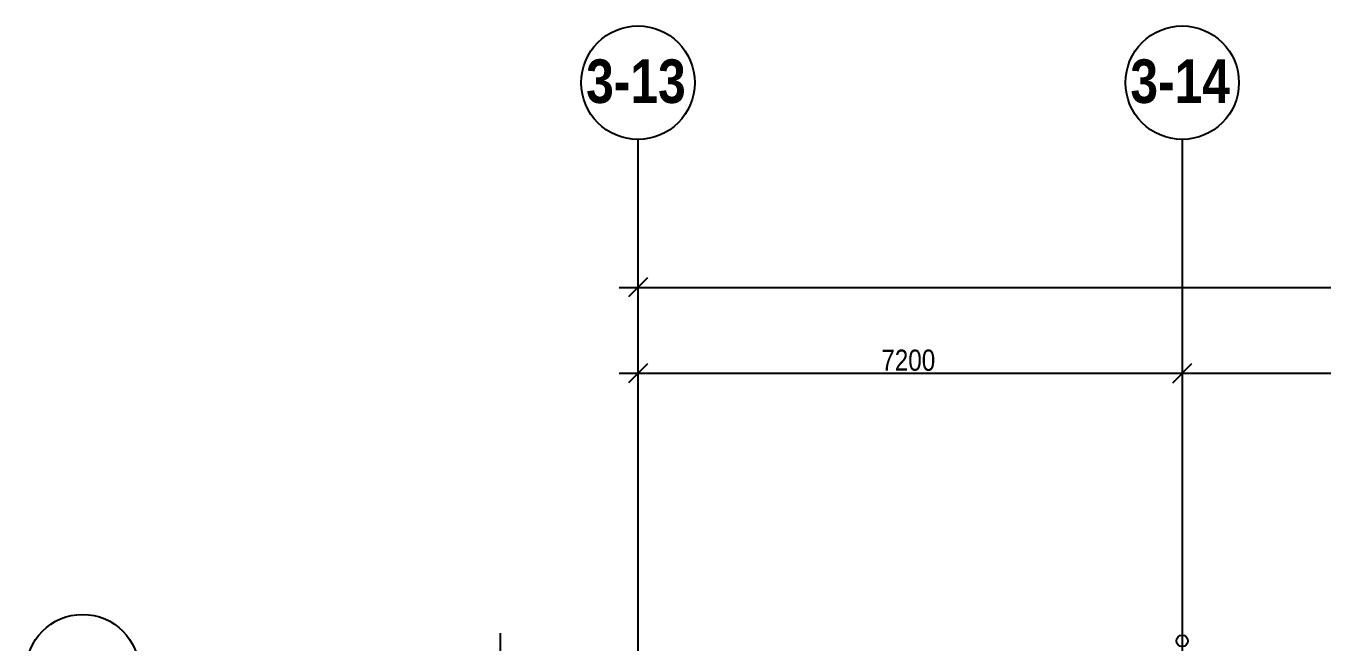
# Model space of a CAD drawing. Header units: millimetres. Extents: x -145636 to 131102, y -135903 to -7470.
# Drawn here: x 12322 to 29470, y -15614 to -7470 of the extents above; entities that cross this region are included whole.
import ezdxf

# ---------------------------------------------------------------- set-up
doc = ezdxf.new("R2010")
doc.units = ezdxf.units.MM
doc.layers.add('M_ARCHI', color=8, linetype='Continuous')
doc.styles.add('Arial Narrow', font='ARIALN.TTF', dxfattribs={"height": 100})
doc.styles.add('Arial Narrow_B', font='ARIALNB.TTF', dxfattribs={"height": 150})

# ---------------------------------------------------------------- blocks, each defined once
blk = doc.blocks.new('RF Archi 21.10.2024')
at = {"layer": 'M_ARCHI', "color": 8}
for p, q in [((-145986, -25375), (-145986, -138101)), ((-138786, -25375), (-138786, -138101)), ((-146236, -27331), (-124136, -27331)), ((-145986, -27279), (-145986, -27581)), ((-145986, -28414), (-145986, -28716)), ((-138786, -28414), (-138786, -28716)), ((-138786, -28414), (-138786, -28716)), ((-146236, -28466), (-138536, -28466)), ((-139036, -28466), (-131336, -28466)), ((-147806, -40253), (-147806, -31902))]:
    blk.add_line(p, q, dxfattribs=at)
at = {"layer": 'M_ARCHI', "color": 8, "linetype": 'ByBlock', "lineweight": -2}
for p, q in [((-145861, -27206), (-146111, -27456)), ((-145861, -28341), (-146111, -28591)), ((-138911, -28591), (-138661, -28341)), ((-138661, -28341), (-138911, -28591))]:
    blk.add_line(p, q, dxfattribs=at)
at = {"layer": 'M_ARCHI', "color": 8}
for centre, radius in [((-145986, -24625), 750), ((-138786, -24625), 750), ((-153333, -32403), 750), ((-138786, -32003), 75)]:
    blk.add_circle(centre, radius, dxfattribs=at)
at = {"layer": 'M_ARCHI', "color": 8, "linetype": 'Continuous'}
for s, height, style, p in [('3-13', 575, 'Arial Narrow_B', (-146672, -24892)), ('3-14', 575, 'Arial Narrow_B', (-139472, -24892)), ('7200', 280.1, 'Arial Narrow', (-142767, -28433))]:
    blk.add_text(s, height=height, dxfattribs=dict(at, style=style)).set_placement(p)

msp = doc.modelspace()

# ---------------------------------------------------------------- block references
at = {"layer": 'M_ARCHI', "color": 8, "linetype": 'Continuous'}
msp.add_blockref('RF Archi 21.10.2024', (166406, 16405), dxfattribs=at)

doc.saveas('drawing.dxf')
